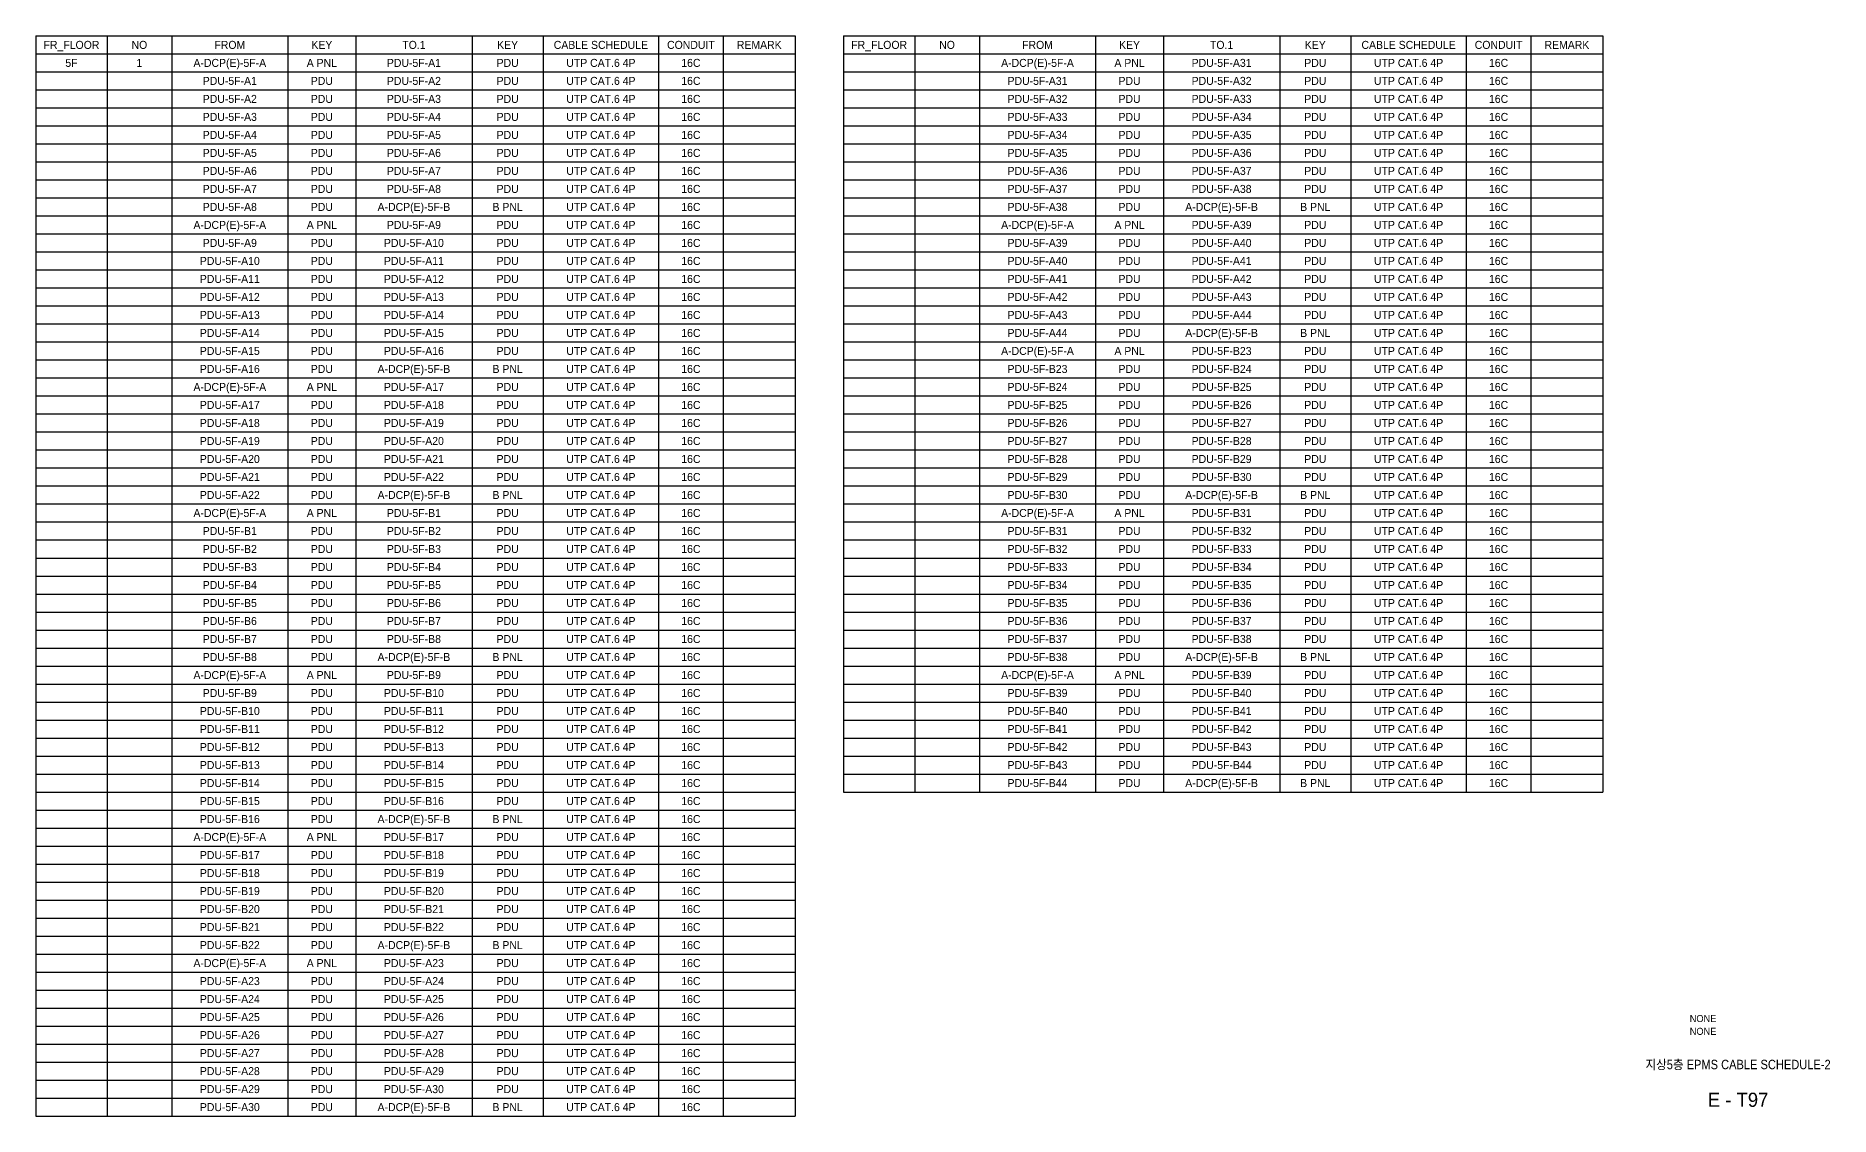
# Model space of a CAD drawing. Header units: millimetres. Extents: x 89450 to 753248, y -530175 to 1209785.
# Drawn here: x 512659 to 627094, y 550903 to 619792 of the extents above; entities that cross this region are included whole.
import ezdxf
from ezdxf.enums import TextEntityAlignment as Align

# ---------------------------------------------------------------- set-up
doc = ezdxf.new("R2010")
doc.units = ezdxf.units.MM
doc.header["$LTSCALE"] = 150
for name, color, linetype in [('-----29 Cable Schedule', 1, 'Continuous'), ('-----30 Text', 2, 'Continuous'), ('-----41 Drawing Title', 2, 'Continuous'), ('-----42 Drawing Number', 2, 'Continuous'), ('-----43 Drawing Scale', 3, 'Continuous')]:
    doc.layers.add(name, color=color, linetype=linetype)
doc.styles.add('ELEC', font='')
doc.styles.get('ELEC').set_extended_font_data('Dotum')

msp = doc.modelspace()

# ---------------------------------------------------------------- linework, layer by layer
at = {"layer": '-----29 Cable Schedule'}
for p, q in [((512659, 619792), (512659, 550903)), ((512659, 619792), (561090, 619792)), ((517200, 619792), (517200, 550903)), ((521322, 619792), (521322, 550903)), ((528733, 619792), (528733, 550903)), ((533065, 619792), (533065, 550903)), ((540476, 619792), (540476, 550903)), ((545016, 619792), (545016, 550903)), ((552375, 619792), (552375, 550903)), ((556498, 619792), (556498, 550903)), ((561090, 619792), (561090, 550903)), ((561090, 619792), (561090, 550903)), ((564172, 619792), (564172, 571569)), ((564172, 619792), (612603, 619792)), ((568713, 619792), (568713, 571569)), ((572836, 619792), (572836, 571569)), ((580246, 619792), (580246, 571569)), ((584578, 619792), (584578, 571569)), ((591989, 619792), (591989, 571569)), ((596529, 619792), (596529, 571569)), ((603888, 619792), (603888, 571569)), ((608011, 619792), (608011, 571569)), ((612603, 619792), (612603, 571569)), ((612603, 619792), (612603, 571569)), ((512659, 618644), (561090, 618644)), ((564172, 618644), (612603, 618644)), ((564172, 618644), (612603, 618644)), ((512659, 617496), (561090, 617496)), ((564172, 617496), (612603, 617496)), ((512659, 616347), (561090, 616347)), ((564172, 616347), (612603, 616347)), ((512659, 615199), (561090, 615199)), ((564172, 615199), (612603, 615199)), ((512659, 614051), (561090, 614051)), ((564172, 614051), (612603, 614051)), ((512659, 612903), (561090, 612903)), ((564172, 612903), (612603, 612903)), ((512659, 611755), (561090, 611755)), ((564172, 611755), (612603, 611755)), ((512659, 610607), (561090, 610607)), ((564172, 610607), (612603, 610607)), ((512659, 609459), (561090, 609459)), ((564172, 609459), (612603, 609459)), ((512659, 608310), (561090, 608310)), ((564172, 608310), (612603, 608310)), ((512659, 607162), (561090, 607162)), ((564172, 607162), (612603, 607162)), ((512659, 606014), (561090, 606014)), ((564172, 606014), (612603, 606014)), ((512659, 604866), (561090, 604866)), ((564172, 604866), (612603, 604866)), ((512659, 603718), (561090, 603718)), ((564172, 603718), (612603, 603718)), ((512659, 602570), (561090, 602570)), ((564172, 602570), (612603, 602570)), ((512659, 601421), (561090, 601421)), ((564172, 601421), (612603, 601421)), ((512659, 600273), (561090, 600273)), ((564172, 600273), (612603, 600273)), ((512659, 599125), (561090, 599125)), ((564172, 599125), (612603, 599125)), ((512659, 597977), (561090, 597977)), ((564172, 597977), (612603, 597977)), ((512659, 596829), (561090, 596829)), ((564172, 596829), (612603, 596829)), ((512659, 595681), (561090, 595681)), ((564172, 595681), (612603, 595681)), ((512659, 594533), (561090, 594533)), ((564172, 594533), (612603, 594533)), ((512659, 593384), (561090, 593384)), ((564172, 593384), (612603, 593384)), ((512659, 592236), (561090, 592236)), ((564172, 592236), (612603, 592236)), ((512659, 591088), (561090, 591088)), ((564172, 591088), (612603, 591088)), ((512659, 589940), (561090, 589940)), ((564172, 589940), (612603, 589940)), ((512659, 588792), (561090, 588792)), ((564172, 588792), (612603, 588792)), ((512659, 587644), (561090, 587644)), ((564172, 587644), (612603, 587644)), ((512659, 586495), (561090, 586495)), ((564172, 586495), (612603, 586495)), ((512659, 585347), (561090, 585347)), ((564172, 585347), (612603, 585347)), ((512659, 584199), (561090, 584199)), ((564172, 584199), (612603, 584199)), ((512659, 583051), (561090, 583051)), ((564172, 583051), (612603, 583051)), ((512659, 581903), (561090, 581903)), ((564172, 581903), (612603, 581903)), ((512659, 580755), (561090, 580755)), ((564172, 580755), (612603, 580755)), ((512659, 579607), (561090, 579607)), ((564172, 579607), (612603, 579607)), ((512659, 578458), (561090, 578458)), ((564172, 578458), (612603, 578458)), ((512659, 577310), (561090, 577310)), ((564172, 577310), (612603, 577310)), ((512659, 576162), (561090, 576162)), ((564172, 576162), (612603, 576162)), ((512659, 575014), (561090, 575014)), ((564172, 575014), (612603, 575014)), ((512659, 573866), (561090, 573866)), ((564172, 573866), (612603, 573866)), ((512659, 572718), (561090, 572718)), ((564172, 572718), (612603, 572718)), ((512659, 571569), (561090, 571569)), ((564172, 571569), (612603, 571569)), ((512659, 570421), (561090, 570421)), ((512659, 569273), (561090, 569273)), ((512659, 568125), (561090, 568125)), ((512659, 566977), (561090, 566977)), ((512659, 565829), (561090, 565829)), ((512659, 564681), (561090, 564681)), ((512659, 563532), (561090, 563532)), ((512659, 562384), (561090, 562384)), ((512659, 561236), (561090, 561236)), ((512659, 560088), (561090, 560088)), ((512659, 558940), (561090, 558940)), ((512659, 557792), (561090, 557792)), ((512659, 556644), (561090, 556644)), ((512659, 555495), (561090, 555495)), ((512659, 554347), (561090, 554347)), ((512659, 553199), (561090, 553199)), ((512659, 552051), (561090, 552051)), ((512659, 550903), (561090, 550903))]:
    msp.add_line(p, q, dxfattribs=at)

# ---------------------------------------------------------------- texts
at = {"layer": '-----30 Text', "style": 'ELEC'}
for s, height, p in [('FR_FLOOR', 510.3, (514929, 619218)), ('NO', 510.3, (519261, 619218)), ('FROM', 510.3, (525028, 619218)), ('KEY', 510.3, (530899, 619218)), ('TO.1', 510.3, (536770, 619218)), ('KEY', 510.3, (542746, 619218)), ('CABLE SCHEDULE', 510.29, (548695, 619218)), ('CONDUIT', 510.3, (554436, 619218)), ('REMARK', 510.3, (558794, 619218)), ('FR_FLOOR', 510.3, (566442, 619218)), ('NO', 510.3, (570774, 619218)), ('FROM', 510.3, (576541, 619218)), ('KEY', 510.3, (582412, 619218)), ('TO.1', 510.3, (588283, 619218)), ('KEY', 510.3, (594259, 619218)), ('CABLE SCHEDULE', 510.29, (600209, 619218)), ('CONDUIT', 510.3, (605949, 619218)), ('REMARK', 510.3, (610307, 619218)), ('5F', 510.3, (514929, 618070)), ('1', 510, (519261, 618070)), ('A-DCP(E)-5F-A', 510.29, (525028, 618070)), ('A PNL', 510.3, (530899, 618070)), ('PDU-5F-A1', 510.3, (536770, 618070)), ('PDU', 510.3, (542746, 618070)), ('UTP CAT.6 4P', 510.29, (548695, 618070)), ('16C', 510.3, (554436, 618070)), ('A-DCP(E)-5F-A', 510.29, (576541, 618070)), ('A PNL', 510.3, (582412, 618070)), ('PDU-5F-A31', 510.3, (588283, 618070)), ('PDU', 510.3, (594259, 618070)), ('UTP CAT.6 4P', 510.29, (600209, 618070)), ('16C', 510.3, (605949, 618070)), ('PDU-5F-A1', 510.3, (525028, 616922)), ('PDU', 510.3, (530899, 616922)), ('PDU-5F-A2', 510.3, (536770, 616922)), ('PDU', 510.3, (542746, 616922)), ('UTP CAT.6 4P', 510.29, (548695, 616922)), ('16C', 510.3, (554436, 616922)), ('PDU-5F-A31', 510.3, (576541, 616922)), ('PDU', 510.3, (582412, 616922)), ('PDU-5F-A32', 510.3, (588283, 616922)), ('PDU', 510.3, (594259, 616922)), ('UTP CAT.6 4P', 510.29, (600209, 616922)), ('16C', 510.3, (605949, 616922)), ('PDU-5F-A2', 510.3, (525028, 615773)), ('PDU', 510.3, (530899, 615773)), ('PDU-5F-A3', 510.3, (536770, 615773)), ('PDU', 510.3, (542746, 615773)), ('UTP CAT.6 4P', 510.29, (548695, 615773)), ('16C', 510.3, (554436, 615773)), ('PDU-5F-A32', 510.3, (576541, 615773)), ('PDU', 510.3, (582412, 615773)), ('PDU-5F-A33', 510.3, (588283, 615773)), ('PDU', 510.3, (594259, 615773)), ('UTP CAT.6 4P', 510.29, (600209, 615773)), ('16C', 510.3, (605949, 615773)), ('PDU-5F-A3', 510.3, (525028, 614625)), ('PDU', 510.3, (530899, 614625)), ('PDU-5F-A4', 510.3, (536770, 614625)), ('PDU', 510.3, (542746, 614625)), ('UTP CAT.6 4P', 510.29, (548695, 614625)), ('16C', 510.3, (554436, 614625)), ('PDU-5F-A33', 510.3, (576541, 614625)), ('PDU', 510.3, (582412, 614625)), ('PDU-5F-A34', 510.3, (588283, 614625)), ('PDU', 510.3, (594259, 614625)), ('UTP CAT.6 4P', 510.29, (600209, 614625)), ('16C', 510.3, (605949, 614625)), ('PDU-5F-A4', 510.3, (525028, 613477)), ('PDU', 510.3, (530899, 613477)), ('PDU-5F-A5', 510.3, (536770, 613477)), ('PDU', 510.3, (542746, 613477)), ('UTP CAT.6 4P', 510.29, (548695, 613477)), ('16C', 510.3, (554436, 613477)), ('PDU-5F-A34', 510.3, (576541, 613477)), ('PDU', 510.3, (582412, 613477)), ('PDU-5F-A35', 510.3, (588283, 613477)), ('PDU', 510.3, (594259, 613477)), ('UTP CAT.6 4P', 510.29, (600209, 613477)), ('16C', 510.3, (605949, 613477)), ('PDU-5F-A5', 510.3, (525028, 612329)), ('PDU', 510.3, (530899, 612329)), ('PDU-5F-A6', 510.3, (536770, 612329)), ('PDU', 510.3, (542746, 612329)), ('UTP CAT.6 4P', 510.29, (548695, 612329)), ('16C', 510.3, (554436, 612329)), ('PDU-5F-A35', 510.3, (576541, 612329)), ('PDU', 510.3, (582412, 612329)), ('PDU-5F-A36', 510.3, (588283, 612329)), ('PDU', 510.3, (594259, 612329)), ('UTP CAT.6 4P', 510.29, (600209, 612329)), ('16C', 510.3, (605949, 612329)), ('PDU-5F-A6', 510.3, (525028, 611181)), ('PDU', 510.3, (530899, 611181)), ('PDU-5F-A7', 510.3, (536770, 611181)), ('PDU', 510.3, (542746, 611181)), ('UTP CAT.6 4P', 510.29, (548695, 611181)), ('16C', 510.3, (554436, 611181)), ('PDU-5F-A36', 510.3, (576541, 611181)), ('PDU', 510.3, (582412, 611181)), ('PDU-5F-A37', 510.3, (588283, 611181)), ('PDU', 510.3, (594259, 611181)), ('UTP CAT.6 4P', 510.29, (600209, 611181)), ('16C', 510.3, (605949, 611181)), ('PDU-5F-A7', 510.3, (525028, 610033)), ('PDU', 510.3, (530899, 610033)), ('PDU-5F-A8', 510.3, (536770, 610033)), ('PDU', 510.3, (542746, 610033)), ('UTP CAT.6 4P', 510.29, (548695, 610033)), ('16C', 510.3, (554436, 610033)), ('PDU-5F-A37', 510.3, (576541, 610033)), ('PDU', 510.3, (582412, 610033)), ('PDU-5F-A38', 510.3, (588283, 610033)), ('PDU', 510.3, (594259, 610033)), ('UTP CAT.6 4P', 510.29, (600209, 610033)), ('16C', 510.3, (605949, 610033)), ('PDU-5F-A8', 510.3, (525028, 608884)), ('PDU', 510.3, (530899, 608884)), ('A-DCP(E)-5F-B', 510.29, (536770, 608884)), ('B PNL', 510.3, (542746, 608884)), ('UTP CAT.6 4P', 510.29, (548695, 608884)), ('16C', 510.3, (554436, 608884)), ('PDU-5F-A38', 510.3, (576541, 608884)), ('PDU', 510.3, (582412, 608884)), ('A-DCP(E)-5F-B', 510.29, (588283, 608884)), ('B PNL', 510.3, (594259, 608884)), ('UTP CAT.6 4P', 510.29, (600209, 608884)), ('16C', 510.3, (605949, 608884)), ('A-DCP(E)-5F-A', 510.29, (525028, 607736)), ('A PNL', 510.3, (530899, 607736)), ('PDU-5F-A9', 510.3, (536770, 607736)), ('PDU', 510.3, (542746, 607736)), ('UTP CAT.6 4P', 510.29, (548695, 607736)), ('16C', 510.3, (554436, 607736)), ('A-DCP(E)-5F-A', 510.29, (576541, 607736)), ('A PNL', 510.3, (582412, 607736)), ('PDU-5F-A39', 510.3, (588283, 607736)), ('PDU', 510.3, (594259, 607736)), ('UTP CAT.6 4P', 510.29, (600209, 607736)), ('16C', 510.3, (605949, 607736)), ('PDU-5F-A9', 510.3, (525028, 606588)), ('PDU', 510.3, (530899, 606588)), ('PDU-5F-A10', 510.3, (536770, 606588)), ('PDU', 510.3, (542746, 606588)), ('UTP CAT.6 4P', 510.29, (548695, 606588)), ('16C', 510.3, (554436, 606588)), ('PDU-5F-A39', 510.3, (576541, 606588)), ('PDU', 510.3, (582412, 606588)), ('PDU-5F-A40', 510.3, (588283, 606588)), ('PDU', 510.3, (594259, 606588)), ('UTP CAT.6 4P', 510.29, (600209, 606588)), ('16C', 510.3, (605949, 606588)), ('PDU-5F-A10', 510.3, (525028, 605440)), ('PDU', 510.3, (530899, 605440)), ('PDU-5F-A11', 510.3, (536770, 605440)), ('PDU', 510.3, (542746, 605440)), ('UTP CAT.6 4P', 510.29, (548695, 605440)), ('16C', 510.3, (554436, 605440)), ('PDU-5F-A40', 510.3, (576541, 605440)), ('PDU', 510.3, (582412, 605440)), ('PDU-5F-A41', 510.3, (588283, 605440)), ('PDU', 510.3, (594259, 605440)), ('UTP CAT.6 4P', 510.29, (600209, 605440)), ('16C', 510.3, (605949, 605440)), ('PDU-5F-A11', 510.3, (525028, 604292)), ('PDU', 510.3, (530899, 604292)), ('PDU-5F-A12', 510.3, (536770, 604292)), ('PDU', 510.3, (542746, 604292)), ('UTP CAT.6 4P', 510.29, (548695, 604292)), ('16C', 510.3, (554436, 604292)), ('PDU-5F-A41', 510.3, (576541, 604292)), ('PDU', 510.3, (582412, 604292)), ('PDU-5F-A42', 510.3, (588283, 604292)), ('PDU', 510.3, (594259, 604292)), ('UTP CAT.6 4P', 510.29, (600209, 604292)), ('16C', 510.3, (605949, 604292)), ('PDU-5F-A12', 510.3, (525028, 603144)), ('PDU', 510.3, (530899, 603144)), ('PDU-5F-A13', 510.3, (536770, 603144)), ('PDU', 510.3, (542746, 603144)), ('UTP CAT.6 4P', 510.29, (548695, 603144)), ('16C', 510.3, (554436, 603144)), ('PDU-5F-A42', 510.3, (576541, 603144)), ('PDU', 510.3, (582412, 603144)), ('PDU-5F-A43', 510.3, (588283, 603144)), ('PDU', 510.3, (594259, 603144)), ('UTP CAT.6 4P', 510.29, (600209, 603144)), ('16C', 510.3, (605949, 603144)), ('PDU-5F-A13', 510.3, (525028, 601996)), ('PDU', 510.3, (530899, 601996)), ('PDU-5F-A14', 510.3, (536770, 601996)), ('PDU', 510.3, (542746, 601996)), ('UTP CAT.6 4P', 510.29, (548695, 601996)), ('16C', 510.3, (554436, 601996)), ('PDU-5F-A43', 510.3, (576541, 601996)), ('PDU', 510.3, (582412, 601996)), ('PDU-5F-A44', 510.3, (588283, 601996)), ('PDU', 510.3, (594259, 601996)), ('UTP CAT.6 4P', 510.29, (600209, 601996)), ('16C', 510.3, (605949, 601996)), ('PDU-5F-A14', 510.3, (525028, 600847)), ('PDU', 510.3, (530899, 600847)), ('PDU-5F-A15', 510.3, (536770, 600847)), ('PDU', 510.3, (542746, 600847)), ('UTP CAT.6 4P', 510.29, (548695, 600847)), ('16C', 510.3, (554436, 600847)), ('PDU-5F-A44', 510.3, (576541, 600847)), ('PDU', 510.3, (582412, 600847)), ('A-DCP(E)-5F-B', 510.29, (588283, 600847)), ('B PNL', 510.3, (594259, 600847)), ('UTP CAT.6 4P', 510.29, (600209, 600847)), ('16C', 510.3, (605949, 600847)), ('PDU-5F-A15', 510.3, (525028, 599699)), ('PDU', 510.3, (530899, 599699)), ('PDU-5F-A16', 510.3, (536770, 599699)), ('PDU', 510.3, (542746, 599699)), ('UTP CAT.6 4P', 510.29, (548695, 599699)), ('16C', 510.3, (554436, 599699)), ('A-DCP(E)-5F-A', 510.29, (576541, 599699)), ('A PNL', 510.3, (582412, 599699)), ('PDU-5F-B23', 510.3, (588283, 599699)), ('PDU', 510.3, (594259, 599699)), ('UTP CAT.6 4P', 510.29, (600209, 599699)), ('16C', 510.3, (605949, 599699)), ('PDU-5F-A16', 510.3, (525028, 598551)), ('PDU', 510.3, (530899, 598551)), ('A-DCP(E)-5F-B', 510.29, (536770, 598551)), ('B PNL', 510.3, (542746, 598551)), ('UTP CAT.6 4P', 510.29, (548695, 598551)), ('16C', 510.3, (554436, 598551)), ('PDU-5F-B23', 510.3, (576541, 598551)), ('PDU', 510.3, (582412, 598551)), ('PDU-5F-B24', 510.3, (588283, 598551)), ('PDU', 510.3, (594259, 598551)), ('UTP CAT.6 4P', 510.29, (600209, 598551)), ('16C', 510.3, (605949, 598551)), ('A-DCP(E)-5F-A', 510.29, (525028, 597403)), ('A PNL', 510.3, (530899, 597403)), ('PDU-5F-A17', 510.3, (536770, 597403)), ('PDU', 510.3, (542746, 597403)), ('UTP CAT.6 4P', 510.29, (548695, 597403)), ('16C', 510.3, (554436, 597403)), ('PDU-5F-B24', 510.3, (576541, 597403)), ('PDU', 510.3, (582412, 597403)), ('PDU-5F-B25', 510.3, (588283, 597403)), ('PDU', 510.3, (594259, 597403)), ('UTP CAT.6 4P', 510.29, (600209, 597403)), ('16C', 510.3, (605949, 597403)), ('PDU-5F-A17', 510.3, (525028, 596255)), ('PDU', 510.3, (530899, 596255)), ('PDU-5F-A18', 510.3, (536770, 596255)), ('PDU', 510.3, (542746, 596255)), ('UTP CAT.6 4P', 510.29, (548695, 596255)), ('16C', 510.3, (554436, 596255)), ('PDU-5F-B25', 510.3, (576541, 596255)), ('PDU', 510.3, (582412, 596255)), ('PDU-5F-B26', 510.3, (588283, 596255)), ('PDU', 510.3, (594259, 596255)), ('UTP CAT.6 4P', 510.29, (600209, 596255)), ('16C', 510.3, (605949, 596255)), ('PDU-5F-A18', 510.3, (525028, 595107)), ('PDU', 510.3, (530899, 595107)), ('PDU-5F-A19', 510.3, (536770, 595107)), ('PDU', 510.3, (542746, 595107)), ('UTP CAT.6 4P', 510.29, (548695, 595107)), ('16C', 510.3, (554436, 595107)), ('PDU-5F-B26', 510.3, (576541, 595107)), ('PDU', 510.3, (582412, 595107)), ('PDU-5F-B27', 510.3, (588283, 595107)), ('PDU', 510.3, (594259, 595107)), ('UTP CAT.6 4P', 510.29, (600209, 595107)), ('16C', 510.3, (605949, 595107)), ('PDU-5F-A19', 510.3, (525028, 593958)), ('PDU', 510.3, (530899, 593958)), ('PDU-5F-A20', 510.3, (536770, 593958)), ('PDU', 510.3, (542746, 593958)), ('UTP CAT.6 4P', 510.29, (548695, 593958)), ('16C', 510.3, (554436, 593958)), ('PDU-5F-B27', 510.3, (576541, 593958)), ('PDU', 510.3, (582412, 593958)), ('PDU-5F-B28', 510.3, (588283, 593958)), ('PDU', 510.3, (594259, 593958)), ('UTP CAT.6 4P', 510.29, (600209, 593958)), ('16C', 510.3, (605949, 593958)), ('PDU-5F-A20', 510.3, (525028, 592810)), ('PDU', 510.3, (530899, 592810)), ('PDU-5F-A21', 510.3, (536770, 592810)), ('PDU', 510.3, (542746, 592810)), ('UTP CAT.6 4P', 510.29, (548695, 592810)), ('16C', 510.3, (554436, 592810)), ('PDU-5F-B28', 510.3, (576541, 592810)), ('PDU', 510.3, (582412, 592810)), ('PDU-5F-B29', 510.3, (588283, 592810)), ('PDU', 510.3, (594259, 592810)), ('UTP CAT.6 4P', 510.29, (600209, 592810)), ('16C', 510.3, (605949, 592810)), ('PDU-5F-A21', 510.3, (525028, 591662)), ('PDU', 510.3, (530899, 591662)), ('PDU-5F-A22', 510.3, (536770, 591662)), ('PDU', 510.3, (542746, 591662)), ('UTP CAT.6 4P', 510.29, (548695, 591662)), ('16C', 510.3, (554436, 591662)), ('PDU-5F-B29', 510.3, (576541, 591662)), ('PDU', 510.3, (582412, 591662)), ('PDU-5F-B30', 510.3, (588283, 591662)), ('PDU', 510.3, (594259, 591662)), ('UTP CAT.6 4P', 510.29, (600209, 591662)), ('16C', 510.3, (605949, 591662)), ('PDU-5F-A22', 510.3, (525028, 590514)), ('PDU', 510.3, (530899, 590514)), ('A-DCP(E)-5F-B', 510.29, (536770, 590514)), ('B PNL', 510.3, (542746, 590514)), ('UTP CAT.6 4P', 510.29, (548695, 590514)), ('16C', 510.3, (554436, 590514)), ('PDU-5F-B30', 510.3, (576541, 590514)), ('PDU', 510.3, (582412, 590514)), ('A-DCP(E)-5F-B', 510.29, (588283, 590514)), ('B PNL', 510.3, (594259, 590514)), ('UTP CAT.6 4P', 510.29, (600209, 590514)), ('16C', 510.3, (605949, 590514)), ('A-DCP(E)-5F-A', 510.29, (525028, 589366)), ('A PNL', 510.3, (530899, 589366)), ('PDU-5F-B1', 510.3, (536770, 589366)), ('PDU', 510.3, (542746, 589366)), ('UTP CAT.6 4P', 510.29, (548695, 589366)), ('16C', 510.3, (554436, 589366)), ('A-DCP(E)-5F-A', 510.29, (576541, 589366)), ('A PNL', 510.3, (582412, 589366)), ('PDU-5F-B31', 510.3, (588283, 589366)), ('PDU', 510.3, (594259, 589366)), ('UTP CAT.6 4P', 510.29, (600209, 589366)), ('16C', 510.3, (605949, 589366)), ('PDU-5F-B1', 510.3, (525028, 588218)), ('PDU', 510.3, (530899, 588218)), ('PDU-5F-B2', 510.3, (536770, 588218)), ('PDU', 510.3, (542746, 588218)), ('UTP CAT.6 4P', 510.29, (548695, 588218)), ('16C', 510.3, (554436, 588218)), ('PDU-5F-B31', 510.3, (576541, 588218)), ('PDU', 510.3, (582412, 588218)), ('PDU-5F-B32', 510.3, (588283, 588218)), ('PDU', 510.3, (594259, 588218)), ('UTP CAT.6 4P', 510.29, (600209, 588218)), ('16C', 510.3, (605949, 588218)), ('PDU-5F-B2', 510.3, (525028, 587070)), ('PDU', 510.3, (530899, 587070)), ('PDU-5F-B3', 510.3, (536770, 587070)), ('PDU', 510.3, (542746, 587070)), ('UTP CAT.6 4P', 510.29, (548695, 587070)), ('16C', 510.3, (554436, 587070)), ('PDU-5F-B32', 510.3, (576541, 587070)), ('PDU', 510.3, (582412, 587070)), ('PDU-5F-B33', 510.3, (588283, 587070)), ('PDU', 510.3, (594259, 587070)), ('UTP CAT.6 4P', 510.29, (600209, 587070)), ('16C', 510.3, (605949, 587070)), ('PDU-5F-B3', 510.3, (525028, 585921)), ('PDU', 510.3, (530899, 585921)), ('PDU-5F-B4', 510.3, (536770, 585921)), ('PDU', 510.3, (542746, 585921)), ('UTP CAT.6 4P', 510.29, (548695, 585921)), ('16C', 510.3, (554436, 585921)), ('PDU-5F-B33', 510.3, (576541, 585921)), ('PDU', 510.3, (582412, 585921)), ('PDU-5F-B34', 510.3, (588283, 585921)), ('PDU', 510.3, (594259, 585921)), ('UTP CAT.6 4P', 510.29, (600209, 585921)), ('16C', 510.3, (605949, 585921)), ('PDU-5F-B4', 510.3, (525028, 584773)), ('PDU', 510.3, (530899, 584773)), ('PDU-5F-B5', 510.3, (536770, 584773)), ('PDU', 510.3, (542746, 584773)), ('UTP CAT.6 4P', 510.29, (548695, 584773)), ('16C', 510.3, (554436, 584773)), ('PDU-5F-B34', 510.3, (576541, 584773)), ('PDU', 510.3, (582412, 584773)), ('PDU-5F-B35', 510.3, (588283, 584773)), ('PDU', 510.3, (594259, 584773)), ('UTP CAT.6 4P', 510.29, (600209, 584773)), ('16C', 510.3, (605949, 584773)), ('PDU-5F-B5', 510.3, (525028, 583625)), ('PDU', 510.3, (530899, 583625)), ('PDU-5F-B6', 510.3, (536770, 583625)), ('PDU', 510.3, (542746, 583625)), ('UTP CAT.6 4P', 510.29, (548695, 583625)), ('16C', 510.3, (554436, 583625)), ('PDU-5F-B35', 510.3, (576541, 583625)), ('PDU', 510.3, (582412, 583625)), ('PDU-5F-B36', 510.3, (588283, 583625)), ('PDU', 510.3, (594259, 583625)), ('UTP CAT.6 4P', 510.29, (600209, 583625)), ('16C', 510.3, (605949, 583625)), ('PDU-5F-B6', 510.3, (525028, 582477)), ('PDU', 510.3, (530899, 582477)), ('PDU-5F-B7', 510.3, (536770, 582477)), ('PDU', 510.3, (542746, 582477)), ('UTP CAT.6 4P', 510.29, (548695, 582477)), ('16C', 510.3, (554436, 582477)), ('PDU-5F-B36', 510.3, (576541, 582477)), ('PDU', 510.3, (582412, 582477)), ('PDU-5F-B37', 510.3, (588283, 582477)), ('PDU', 510.3, (594259, 582477)), ('UTP CAT.6 4P', 510.29, (600209, 582477)), ('16C', 510.3, (605949, 582477)), ('PDU-5F-B7', 510.3, (525028, 581329)), ('PDU', 510.3, (530899, 581329)), ('PDU-5F-B8', 510.3, (536770, 581329)), ('PDU', 510.3, (542746, 581329)), ('UTP CAT.6 4P', 510.29, (548695, 581329)), ('16C', 510.3, (554436, 581329)), ('PDU-5F-B37', 510.3, (576541, 581329)), ('PDU', 510.3, (582412, 581329)), ('PDU-5F-B38', 510.3, (588283, 581329)), ('PDU', 510.3, (594259, 581329)), ('UTP CAT.6 4P', 510.29, (600209, 581329)), ('16C', 510.3, (605949, 581329)), ('PDU-5F-B8', 510.3, (525028, 580181)), ('PDU', 510.3, (530899, 580181)), ('A-DCP(E)-5F-B', 510.29, (536770, 580181)), ('B PNL', 510.3, (542746, 580181)), ('UTP CAT.6 4P', 510.29, (548695, 580181)), ('16C', 510.3, (554436, 580181)), ('PDU-5F-B38', 510.3, (576541, 580181)), ('PDU', 510.3, (582412, 580181)), ('A-DCP(E)-5F-B', 510.29, (588283, 580181)), ('B PNL', 510.3, (594259, 580181)), ('UTP CAT.6 4P', 510.29, (600209, 580181)), ('16C', 510.3, (605949, 580181)), ('A-DCP(E)-5F-A', 510.29, (525028, 579032)), ('A PNL', 510.3, (530899, 579032)), ('PDU-5F-B9', 510.3, (536770, 579032)), ('PDU', 510.3, (542746, 579032)), ('UTP CAT.6 4P', 510.29, (548695, 579032)), ('16C', 510.3, (554436, 579032)), ('A-DCP(E)-5F-A', 510.29, (576541, 579032)), ('A PNL', 510.3, (582412, 579032)), ('PDU-5F-B39', 510.3, (588283, 579032)), ('PDU', 510.3, (594259, 579032)), ('UTP CAT.6 4P', 510.29, (600209, 579032)), ('16C', 510.3, (605949, 579032)), ('PDU-5F-B9', 510.3, (525028, 577884)), ('PDU', 510.3, (530899, 577884)), ('PDU-5F-B10', 510.3, (536770, 577884)), ('PDU', 510.3, (542746, 577884)), ('UTP CAT.6 4P', 510.29, (548695, 577884)), ('16C', 510.3, (554436, 577884)), ('PDU-5F-B39', 510.3, (576541, 577884)), ('PDU', 510.3, (582412, 577884)), ('PDU-5F-B40', 510.3, (588283, 577884)), ('PDU', 510.3, (594259, 577884)), ('UTP CAT.6 4P', 510.29, (600209, 577884)), ('16C', 510.3, (605949, 577884)), ('PDU-5F-B10', 510.3, (525028, 576736)), ('PDU', 510.3, (530899, 576736)), ('PDU-5F-B11', 510.3, (536770, 576736)), ('PDU', 510.3, (542746, 576736)), ('UTP CAT.6 4P', 510.29, (548695, 576736)), ('16C', 510.3, (554436, 576736)), ('PDU-5F-B40', 510.3, (576541, 576736)), ('PDU', 510.3, (582412, 576736)), ('PDU-5F-B41', 510.3, (588283, 576736)), ('PDU', 510.3, (594259, 576736)), ('UTP CAT.6 4P', 510.29, (600209, 576736)), ('16C', 510.3, (605949, 576736)), ('PDU-5F-B11', 510.3, (525028, 575588)), ('PDU', 510.3, (530899, 575588)), ('PDU-5F-B12', 510.3, (536770, 575588)), ('PDU', 510.3, (542746, 575588)), ('UTP CAT.6 4P', 510.29, (548695, 575588)), ('16C', 510.3, (554436, 575588)), ('PDU-5F-B41', 510.3, (576541, 575588)), ('PDU', 510.3, (582412, 575588)), ('PDU-5F-B42', 510.3, (588283, 575588)), ('PDU', 510.3, (594259, 575588)), ('UTP CAT.6 4P', 510.29, (600209, 575588)), ('16C', 510.3, (605949, 575588)), ('PDU-5F-B12', 510.3, (525028, 574440)), ('PDU', 510.3, (530899, 574440)), ('PDU-5F-B13', 510.3, (536770, 574440)), ('PDU', 510.3, (542746, 574440)), ('UTP CAT.6 4P', 510.29, (548695, 574440)), ('16C', 510.3, (554436, 574440)), ('PDU-5F-B42', 510.3, (576541, 574440)), ('PDU', 510.3, (582412, 574440)), ('PDU-5F-B43', 510.3, (588283, 574440)), ('PDU', 510.3, (594259, 574440)), ('UTP CAT.6 4P', 510.29, (600209, 574440)), ('16C', 510.3, (605949, 574440)), ('PDU-5F-B13', 510.3, (525028, 573292)), ('PDU', 510.3, (530899, 573292)), ('PDU-5F-B14', 510.3, (536770, 573292)), ('PDU', 510.3, (542746, 573292)), ('UTP CAT.6 4P', 510.29, (548695, 573292)), ('16C', 510.3, (554436, 573292)), ('PDU-5F-B43', 510.3, (576541, 573292)), ('PDU', 510.3, (582412, 573292)), ('PDU-5F-B44', 510.3, (588283, 573292)), ('PDU', 510.3, (594259, 573292)), ('UTP CAT.6 4P', 510.29, (600209, 573292)), ('16C', 510.3, (605949, 573292)), ('PDU-5F-B14', 510.3, (525028, 572144)), ('PDU', 510.3, (530899, 572144)), ('PDU-5F-B15', 510.3, (536770, 572144)), ('PDU', 510.3, (542746, 572144)), ('UTP CAT.6 4P', 510.29, (548695, 572144)), ('16C', 510.3, (554436, 572144)), ('PDU-5F-B44', 510.3, (576541, 572144)), ('PDU', 510.3, (582412, 572144)), ('A-DCP(E)-5F-B', 510.29, (588283, 572144)), ('B PNL', 510.3, (594259, 572144)), ('UTP CAT.6 4P', 510.29, (600209, 572144)), ('16C', 510.3, (605949, 572144)), ('PDU-5F-B15', 510.3, (525028, 570995)), ('PDU', 510.3, (530899, 570995)), ('PDU-5F-B16', 510.3, (536770, 570995)), ('PDU', 510.3, (542746, 570995)), ('UTP CAT.6 4P', 510.29, (548695, 570995)), ('16C', 510.3, (554436, 570995)), ('PDU-5F-B16', 510.3, (525028, 569847)), ('PDU', 510.3, (530899, 569847)), ('A-DCP(E)-5F-B', 510.29, (536770, 569847)), ('B PNL', 510.3, (542746, 569847)), ('UTP CAT.6 4P', 510.29, (548695, 569847)), ('16C', 510.3, (554436, 569847)), ('A-DCP(E)-5F-A', 510.29, (525028, 568699)), ('A PNL', 510.3, (530899, 568699)), ('PDU-5F-B17', 510.3, (536770, 568699)), ('PDU', 510.3, (542746, 568699)), ('UTP CAT.6 4P', 510.29, (548695, 568699)), ('16C', 510.3, (554436, 568699)), ('PDU-5F-B17', 510.3, (525028, 567551)), ('PDU', 510.3, (530899, 567551)), ('PDU-5F-B18', 510.3, (536770, 567551)), ('PDU', 510.3, (542746, 567551)), ('UTP CAT.6 4P', 510.29, (548695, 567551)), ('16C', 510.3, (554436, 567551)), ('PDU-5F-B18', 510.3, (525028, 566403)), ('PDU', 510.3, (530899, 566403)), ('PDU-5F-B19', 510.3, (536770, 566403)), ('PDU', 510.3, (542746, 566403)), ('UTP CAT.6 4P', 510.29, (548695, 566403)), ('16C', 510.3, (554436, 566403)), ('PDU-5F-B19', 510.3, (525028, 565255)), ('PDU', 510.3, (530899, 565255)), ('PDU-5F-B20', 510.3, (536770, 565255)), ('PDU', 510.3, (542746, 565255)), ('UTP CAT.6 4P', 510.29, (548695, 565255)), ('16C', 510.3, (554436, 565255)), ('PDU-5F-B20', 510.3, (525028, 564107)), ('PDU', 510.3, (530899, 564107)), ('PDU-5F-B21', 510.3, (536770, 564107)), ('PDU', 510.3, (542746, 564107)), ('UTP CAT.6 4P', 510.29, (548695, 564107)), ('16C', 510.3, (554436, 564107)), ('PDU-5F-B21', 510.3, (525028, 562958)), ('PDU', 510.3, (530899, 562958)), ('PDU-5F-B22', 510.3, (536770, 562958)), ('PDU', 510.3, (542746, 562958)), ('UTP CAT.6 4P', 510.29, (548695, 562958)), ('16C', 510.3, (554436, 562958)), ('PDU-5F-B22', 510.3, (525028, 561810)), ('PDU', 510.3, (530899, 561810)), ('A-DCP(E)-5F-B', 510.29, (536770, 561810)), ('B PNL', 510.3, (542746, 561810)), ('UTP CAT.6 4P', 510.29, (548695, 561810)), ('16C', 510.3, (554436, 561810)), ('A-DCP(E)-5F-A', 510.29, (525028, 560662)), ('A PNL', 510.3, (530899, 560662)), ('PDU-5F-A23', 510.3, (536770, 560662)), ('PDU', 510.3, (542746, 560662)), ('UTP CAT.6 4P', 510.29, (548695, 560662)), ('16C', 510.3, (554436, 560662)), ('PDU-5F-A23', 510.3, (525028, 559514)), ('PDU', 510.3, (530899, 559514)), ('PDU-5F-A24', 510.3, (536770, 559514)), ('PDU', 510.3, (542746, 559514)), ('UTP CAT.6 4P', 510.29, (548695, 559514)), ('16C', 510.3, (554436, 559514)), ('PDU-5F-A24', 510.3, (525028, 558366)), ('PDU', 510.3, (530899, 558366)), ('PDU-5F-A25', 510.3, (536770, 558366)), ('PDU', 510.3, (542746, 558366)), ('UTP CAT.6 4P', 510.29, (548695, 558366)), ('16C', 510.3, (554436, 558366)), ('PDU-5F-A25', 510.3, (525028, 557218)), ('PDU', 510.3, (530899, 557218)), ('PDU-5F-A26', 510.3, (536770, 557218)), ('PDU', 510.3, (542746, 557218)), ('UTP CAT.6 4P', 510.29, (548695, 557218)), ('16C', 510.3, (554436, 557218)), ('PDU-5F-A26', 510.3, (525028, 556069)), ('PDU', 510.3, (530899, 556069)), ('PDU-5F-A27', 510.3, (536770, 556069)), ('PDU', 510.3, (542746, 556069)), ('UTP CAT.6 4P', 510.29, (548695, 556069)), ('16C', 510.3, (554436, 556069)), ('PDU-5F-A27', 510.3, (525028, 554921)), ('PDU', 510.3, (530899, 554921)), ('PDU-5F-A28', 510.3, (536770, 554921)), ('PDU', 510.3, (542746, 554921)), ('UTP CAT.6 4P', 510.29, (548695, 554921)), ('16C', 510.3, (554436, 554921)), ('PDU-5F-A28', 510.3, (525028, 553773)), ('PDU', 510.3, (530899, 553773)), ('PDU-5F-A29', 510.3, (536770, 553773)), ('PDU', 510.3, (542746, 553773)), ('UTP CAT.6 4P', 510.29, (548695, 553773)), ('16C', 510.3, (554436, 553773)), ('PDU-5F-A29', 510.3, (525028, 552625)), ('PDU', 510.3, (530899, 552625)), ('PDU-5F-A30', 510.3, (536770, 552625)), ('PDU', 510.3, (542746, 552625)), ('UTP CAT.6 4P', 510.29, (548695, 552625)), ('16C', 510.3, (554436, 552625)), ('PDU-5F-A30', 510.3, (525028, 551477)), ('PDU', 510.3, (530899, 551477)), ('A-DCP(E)-5F-B', 510.29, (536770, 551477)), ('B PNL', 510.3, (542746, 551477)), ('UTP CAT.6 4P', 510.29, (548695, 551477)), ('16C', 510.3, (554436, 551477))]:
    msp.add_text(s, height=height, dxfattribs=at).set_placement(p, align=Align.MIDDLE_CENTER)
at = {"layer": '-----41 Drawing Title', "style": 'ELEC', "width": 0.9}
msp.add_text('지상5층 EPMS CABLE SCHEDULE-2', height=600, dxfattribs=at).set_placement((621225, 554195), align=Align.MIDDLE_CENTER)
at = {"layer": '-----42 Drawing Number', "style": 'ELEC'}
msp.add_text('E - T97', height=900, dxfattribs=at).set_placement((621225, 551945), align=Align.MIDDLE_CENTER)
at = {"layer": '-----43 Drawing Scale', "style": 'ELEC'}
for p in [(618990, 557125), (618990, 556310)]:
    msp.add_text('NONE', height=450, dxfattribs=at).set_placement(p, align=Align.MIDDLE_CENTER)

doc.saveas('drawing.dxf')
